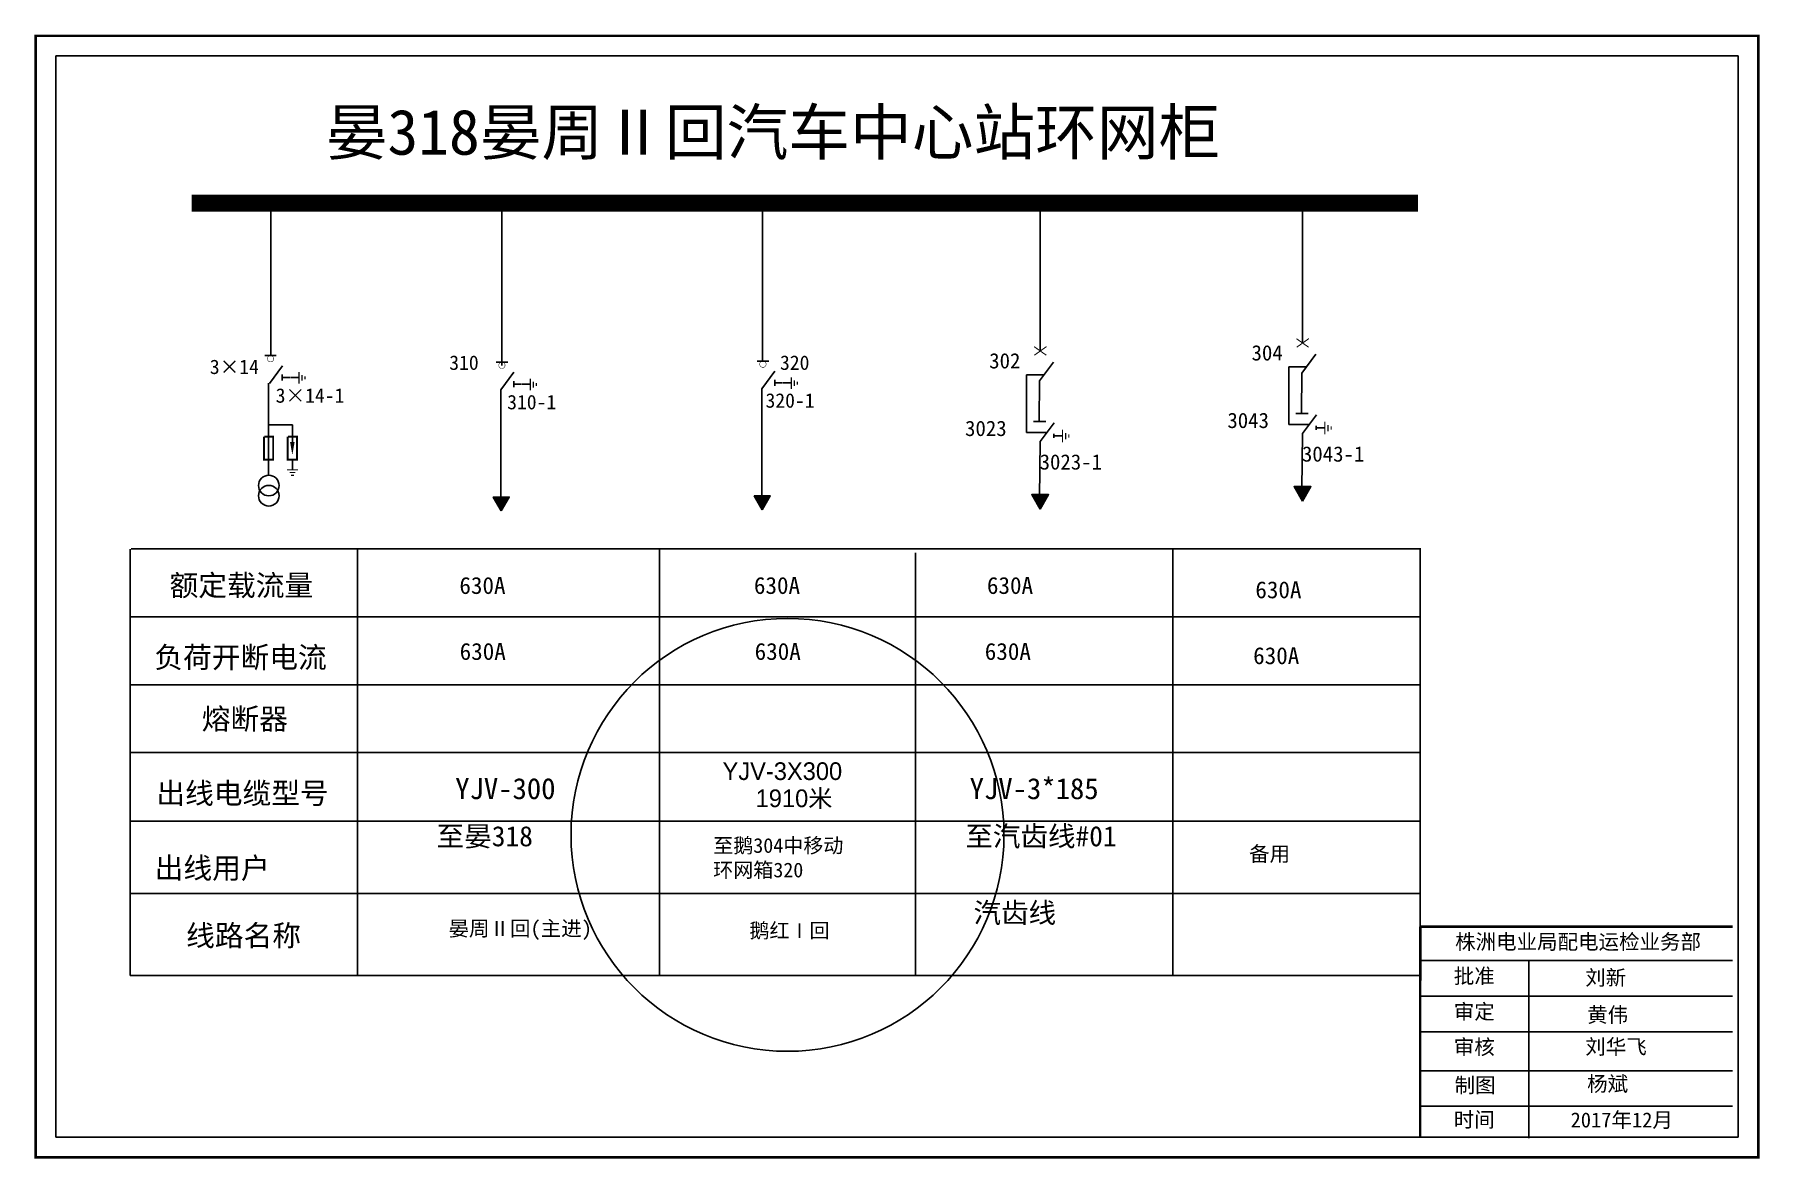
# Model space of a CAD drawing. Extents: x -347 to -157, y -264 to -140.
import ezdxf

# ---------------------------------------------------------------- set-up
doc = ezdxf.new("R2010")
doc.units = 0
doc.header["$LTSCALE"] = 0.774411
doc.layers.get('0').update_dxf_attribs({"linetype": 'CONTINUOUS'})
doc.layers.add('2', color=7, linetype='CONTINUOUS')
doc.styles.add('HZ', font='')
doc.styles.get("Standard").update_dxf_attribs({"font": '', "height": 2.5})
doc.styles.add('字体', font='', dxfattribs={"height": 2.5})
doc.styles.get('HZ').set_extended_font_data('SimSun')
doc.styles.get('Standard').set_extended_font_data('SimSun')
doc.styles.get('字体').set_extended_font_data('楷体_GB2312')

# ---------------------------------------------------------------- blocks, each defined once
blk = doc.blocks.new('JD')
for points in [[(-2, 0.2), (-2, -0.2), (2, 0.2), (2, -0.2)], [(1, -1.2), (1, -0.8), (-1, -1.2), (-1, -0.8)], [(-0.5, -1.8), (-0.5, -2.2), (0.5, -1.8), (0.5, -2.2)]]:
    blk.add_trace(points)

msp = doc.modelspace()

# ---------------------------------------------------------------- hatches: boundary and pattern name
for color, points in [(7, [(-207.2, -191.44), (-206.27, -189.83), (-208.13, -189.83)]), (0, [(-295.74, -192.51), (-294.86, -190.99), (-296.62, -190.99)]), (0, [(-266.9, -192.38), (-266.02, -190.86), (-267.78, -190.86)]), (7, [(-236.19, -192.32), (-235.26, -190.71), (-237.12, -190.71)])]:
    msp.add_hatch(color=color).paths.add_polyline_path(points)

# ---------------------------------------------------------------- linework, layer by layer
for p, q in [((-321.21, -159.05), (-321.21, -175.34)), ((-295.67, -158.71), (-295.67, -176.43)), ((-266.87, -158.3), (-266.87, -176.02)), ((-236.17, -158.51), (-236.17, -174.84)), ((-207.19, -158.51), (-207.19, -173.96)), ((-208.71, -176.59), (-206.76, -176.59)), ((-208.69, -176.6), (-208.69, -182.97)), ((-207.26, -177.28), (-207.32, -181.69)), ((-237.7, -177.47), (-235.75, -177.47)), ((-237.68, -177.48), (-237.68, -183.85)), ((-236.25, -178.16), (-236.3, -182.57)), ((-236.91, -182.62), (-235.56, -182.62)), ((-208.69, -182.97), (-206.48, -182.96)), ((-207.92, -181.74), (-206.57, -181.74)), ((-237.68, -183.85), (-235.47, -183.84)), ((-234.67, -184.21), (-233.73, -184.21)), ((-205.68, -183.33), (-204.74, -183.33)), ((-336.76, -196.73), (-336.76, -243.86)), ((-311.62, -196.73), (-311.62, -243.86)), ((-278.25, -196.73), (-278.25, -243.86)), ((-249.98, -197.15), (-249.98, -243.86)), ((-221.53, -196.75), (-221.53, -243.86)), ((-194.19, -196.75), (-194.19, -243.86))]:
    msp.add_line(p, q)
at = {"color": 0}
for p, q in [((-321.87, -175.34), (-320.6, -175.34)), ((-296.29, -176.08), (-295.03, -176.08)), ((-267.45, -175.95), (-266.18, -175.95)), ((-321.45, -178.41), (-321.45, -188.62)), ((-319.94, -177.43), (-319.94, -178.09)), ((-319.92, -177.77), (-319.08, -177.77)), ((-319, -177.79), (-318.11, -177.79)), ((-295.8, -179.15), (-295.8, -191.26)), ((-294.36, -178.17), (-294.36, -178.83)), ((-294.35, -178.5), (-293.5, -178.5)), ((-293.42, -178.52), (-292.53, -178.52)), ((-266.96, -179.02), (-266.96, -191.13)), ((-265.52, -178.04), (-265.52, -178.7)), ((-265.51, -178.37), (-264.66, -178.37)), ((-264.59, -178.38), (-263.7, -178.38)), ((-321.46, -182.99), (-318.83, -182.99)), ((-318.83, -182.99), (-318.83, -184.92)), ((-236.19, -184.84), (-236.25, -190.99)), ((-207.2, -183.96), (-207.26, -190.11)), ((-318.83, -186.94), (-318.83, -187.93))]:
    msp.add_line(p, q, dxfattribs=at)
at = {"linetype": 'Continuous'}
for p, q in [((-336.65, -196.72), (-194.13, -196.72)), ((-336.76, -204.23), (-309.99, -204.23)), ((-309.99, -204.23), (-194.19, -204.23)), ((-336.76, -211.72), (-289.22, -211.72)), ((-289.55, -211.72), (-194.19, -211.72)), ((-336.76, -219.22), (-194.19, -219.22)), ((-336.76, -226.81), (-194.19, -226.81)), ((-336.76, -234.79), (-194.19, -234.79)), ((-336.76, -243.86), (-194.19, -243.86))]:
    msp.add_line(p, q, dxfattribs=at)
at = {"color": 7, "linetype": 'Continuous'}
for p, q in [((-194.18, -242.22), (-159.67, -242.22)), ((-182.2, -242.22), (-182.2, -261.84)), ((-194.18, -246.16), (-159.67, -246.16)), ((-194.18, -250.09), (-159.67, -250.09)), ((-194.18, -254.38), (-159.67, -254.38)), ((-194.18, -258.31), (-159.67, -258.31))]:
    msp.add_line(p, q, dxfattribs=at)
at = {"color": 7, "linetype": 'Continuous', "const_width": 0.277}
msp.add_lwpolyline([(-347.19, -140.01), (-156.83, -140.01), (-156.83, -263.95), (-347.19, -263.95)], close=True, dxfattribs=at)
at = {"color": 7, "linetype": 'Continuous'}
msp.add_lwpolyline([(-344.95, -142.24), (-159.07, -142.24), (-159.07, -261.71), (-344.95, -261.71)], close=True, dxfattribs=at)
for points, const_width in [([(-329.95, -158.51), (-194.45, -158.51)], 1.85), ([(-207.87, -173.48), (-206.52, -174.43)], 0.114), ([(-207.84, -174.43), (-206.49, -173.47)], 0.114), ([(-236.86, -174.36), (-235.51, -175.31)], 0.114), ([(-236.83, -175.31), (-235.48, -174.35)], 0.114), ([(-236.91, -182.62), (-235.56, -182.62)], 0.114), ([(-207.92, -181.74), (-206.57, -181.74)], 0.114)]:
    msp.add_lwpolyline(points, dxfattribs=dict(const_width=const_width))
at = {"color": 0}
for points, const_width in [([(-321.87, -175.34), (-320.6, -175.34)], 0.108), ([(-296.29, -176.08), (-295.03, -176.08)], 0.108), ([(-267.45, -175.95), (-266.18, -175.95)], 0.108), ([(-321.97, -184.31), (-321.97, -186.87), (-320.95, -186.87), (-320.95, -184.31), (-321.94, -184.31)], 0.217), ([(-319.34, -184.31), (-319.34, -186.87), (-318.31, -186.87), (-318.31, -184.31), (-319.31, -184.31)], 0.217)]:
    msp.add_lwpolyline(points, dxfattribs=dict(at, const_width=const_width))
at = {"color": 0, "const_width": 0.0539}
for points in [[(-321.59, -175.7, 1), (-320.89, -175.7, 1)], [(-296.02, -176.43, 1), (-295.32, -176.43, 1)], [(-267.18, -176.3, 1), (-266.47, -176.3, 1)]]:
    msp.add_lwpolyline(points, format="xyb", close=True, dxfattribs=at)
at = {"color": 0}
msp.add_lwpolyline([(-318.83, -184.89, 0.506, 0, 0), (-318.83, -186.33, 0, 0, 0)], format="xyseb", dxfattribs=at)
for points in [[(-234.66, -184), (-234.66, -184.45)], [(-205.67, -183.12), (-205.67, -183.57)]]:
    msp.add_lwpolyline(points)
at = {"color": 7}
for points in [[(-207.2, -191.44), (-206.27, -189.83), (-208.13, -189.83)], [(-236.19, -192.32), (-235.26, -190.71), (-237.12, -190.71)]]:
    msp.add_lwpolyline(points, close=True, dxfattribs=at)
at = {"color": 0}
for points in [[(-295.74, -192.51), (-294.86, -190.99), (-296.62, -190.99)], [(-266.9, -192.38), (-266.02, -190.86), (-267.78, -190.86)]]:
    msp.add_lwpolyline(points, close=True, dxfattribs=at)
at = {"color": 7, "linetype": 'Continuous', "const_width": 0.277}
for points in [[(-194.18, -238.46), (-194.2, -261.78)], [(-194.18, -238.46), (-159.67, -238.46)]]:
    msp.add_lwpolyline(points, dxfattribs=at)
at = {"color": 0}
for centre in [(-321.43, -189.71), (-321.43, -190.84)]:
    msp.add_circle(centre, 1.14, dxfattribs=at)
at = {"color": 1, "linetype": 'Continuous'}
msp.add_circle((-264.11, -228.32), 23.92, dxfattribs=at)
at = {"layer": '2'}
for p, q in [((-207.26, -177.28), (-205.71, -175.21)), ((-236.25, -178.16), (-234.7, -176.09)), ((-236.19, -184.84), (-234.64, -182.77)), ((-207.2, -183.96), (-205.65, -181.89))]:
    msp.add_line(p, q, dxfattribs=at)
at = {"layer": '2', "color": 0}
for p, q in [((-321.37, -178.42), (-319.91, -176.47)), ((-295.8, -179.15), (-294.34, -177.2)), ((-266.96, -179.02), (-265.5, -177.07))]:
    msp.add_line(p, q, dxfattribs=at)

# ---------------------------------------------------------------- block references
at = {"color": 0, "xscale": 0.3297305593027886, "yscale": 0.3297305593027886, "zscale": 0.3297305593611308, "rotation": 90}
for p in [(-318.1, -177.81), (-292.52, -178.55), (-263.69, -178.4)]:
    msp.add_blockref('JD', p, dxfattribs=at)
at = {"xscale": 0.3495080551147112, "yscale": 0.3495080551147112, "zscale": 0.3495080551767315, "rotation": 90}
for p in [(-204.73, -183.36), (-233.72, -184.24)]:
    msp.add_blockref('JD', p, dxfattribs=at)
at = {"color": 0, "xscale": 0.3036991993997162, "yscale": 0.3036991993576521, "zscale": 0.3036991994115678}
msp.add_blockref('JD', (-318.81, -187.98), dxfattribs=at)

# ---------------------------------------------------------------- texts
at = {"color": 0}
for s, height, p in [('310', 1.594, (-301.49, -176.93)), ('320', 1.594, (-264.94, -176.93)), ('302', 1.69, (-241.82, -176.77)), ('304', 1.69, (-212.83, -175.89)), ('3×14', 1.594, (-327.95, -177.39)), ('3×14-1', 1.594, (-320.67, -180.56)), ('310-1', 1.594, (-295.09, -181.29)), ('320-1', 1.594, (-266.54, -181.11)), ('3023', 1.69, (-244.49, -184.24)), ('3043', 1.69, (-215.5, -183.36)), ('3023-1', 1.69, (-236.25, -187.95)), ('3043-1', 1.69, (-207.26, -187.07))]:
    msp.add_text(s, height=height, dxfattribs=at).set_placement(p)
at = {"style": 'HZ'}
for s, p in [('额定载流量', (-332.4, -201.91)), ('负荷开断电流', (-334.08, -209.86)), ('熔断器', (-328.84, -216.67)), ('出线电缆型号', (-333.86, -224.88)), ('YJV-300', (-300.83, -224.37)), ('YJV-3*185', (-243.98, -224.37)), ('出线用户', (-334.04, -233.15)), ('线路名称', (-330.57, -240.61))]:
    msp.add_text(s, height=2.328, dxfattribs=at).set_placement(p)
for p in [(-300.37, -201.69), (-267.82, -201.69), (-242.07, -201.69), (-212.41, -202.17), (-300.34, -208.98), (-267.74, -208.98), (-242.31, -208.98), (-212.65, -209.45)]:
    msp.add_text('630A', height=1.874).set_placement(p)
at = {"color": 0, "attachment_point": 1}
for s, insert, char_height, width in [('{\\f\uffbfﾬￌﾣﾤ_GB2312|b0|i0|c134|p49;YJV-3X300}', (-271.29, -220.3), 1.9545, 80.8358), ('{\\f\uffbfﾬￌﾣﾤ_GB2312|b0|i0|c134|p49;1910米}', (-267.63, -223.3), 1.9545, 80.8358), ('至鹅304中移动环网箱320', (-272.32, -228.68), 1.6235, 15.0453), ('鹅红Ⅰ回', (-268.32, -238.08), 1.623, 15.0453)]:
    msp.add_mtext(s, dxfattribs=dict(at, insert=insert, char_height=char_height, width=width))
at = {"char_height": 2.23, "attachment_point": 1}
for s, insert, width in [('至晏318', (-302.88, -227.35), 21.9787), ('至汽齿线#01', (-244.45, -227.35), 15.8926), ('汽齿线', (-243.55, -235.81), 15.8926)]:
    msp.add_mtext(s, dxfattribs=dict(at, insert=insert, width=width))
at = {"color": 7, "linetype": 'Continuous', "attachment_point": 1, "style": '字体'}
for s, insert, char_height, width in [('{\\fSimSun|b0|i0|c134|p2;备用}', (-213.1, -229.58), 1.6602, 12.9834), ('{\\fSimSun|b0|i0|c134|p2;晏周Ⅱ回(主进)}', (-301.57, -237.83), 1.6602, 20.6928), ('株洲电业局配电运检业务部', (-190.33, -239.3), 1.6602, 45.388), ('{\\fKaiTi_GB2312|b0|i0|c134|p49;批准}', (-190.48, -243.08), 1.6602, 12.9834), ('{\\fSimSun|b0|i0|c134|p2;刘新}', (-175.95, -243.27), 1.6602, 12.9834), ('\\f\uffbfﾬￌﾣﾤ_GB2312|b0|i0|c134|p49;审定', (-190.48, -247.02), 1.6602, 12.9834), ('黄伟', (-175.74, -247.37), 1.66, 12.9834), ('\\f\uffbfﾬￌﾣﾤ_GB2312|b0|i0|c134|p49;审核', (-190.48, -250.93), 1.6602, 12.9834), ('{\\fSimSun|b0|i0|c134|p2;刘华飞}', (-175.95, -250.9), 1.6602, 12.9834), ('\\f\uffbfﾬￌﾣﾤ_GB2312|b0|i0|c134|p49;制图', (-190.39, -255.15), 1.6602, 12.9834), ('{\\fSimSun|b0|i0|c134|p2;杨斌}', (-175.74, -255), 1.6602, 12.9834), ('\\f\uffbfﾬￌﾣﾤ_GB2312|b0|i0|c134|p49;时间', (-190.48, -258.96), 1.6602, 12.9834), ('2017{\\fSimSun|b0|i0|c134|p2;年}12{\\fSimSun|b0|i0|c134|p2;月}', (-177.57, -258.99), 1.6602, 12.9834)]:
    msp.add_mtext(s, dxfattribs=dict(at, insert=insert, char_height=char_height, width=width))
at = {"layer": '2', "color": 7, "insert": (-315.14, -148.15), "char_height": 5, "width": 109.3209, "attachment_point": 1, "style": '字体'}
msp.add_mtext('{\\fSimSun|b0|i0|c134|p2;晏318晏周Ⅱ回汽车中心站环网柜}', dxfattribs=at)

doc.saveas('drawing.dxf')
